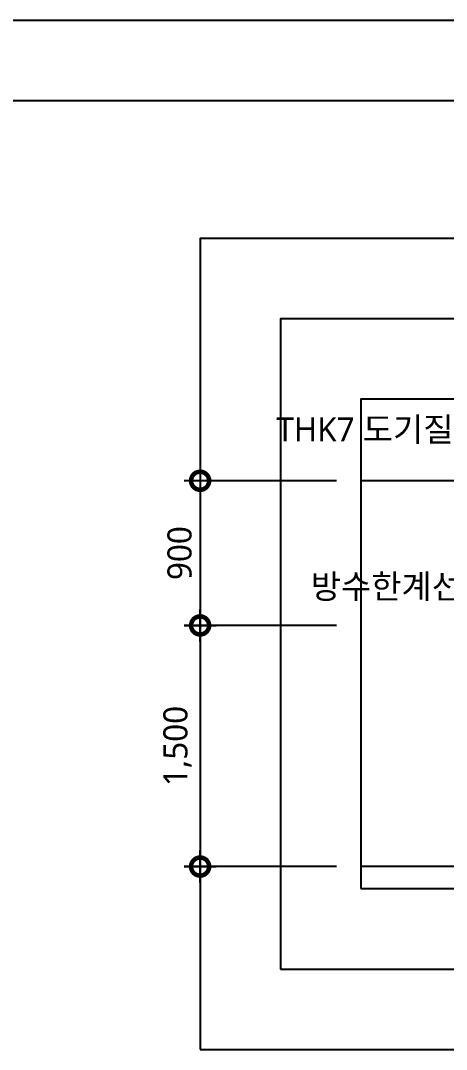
# Model space of a CAD drawing. Header units: millimetres. Extents: x 2213 to 82676, y 1050 to 28650.
# Drawn here: x 27991 to 30642, y 1550 to 7950 of the extents above; entities that cross this region are included whole.
import ezdxf
from ezdxf import colors
from ezdxf.entities.mleader import LeaderData, LeaderLine
from ezdxf.math import Vec2, Vec3

# ---------------------------------------------------------------- set-up
doc = ezdxf.new("R2010")
doc.units = ezdxf.units.MM
doc.header["$LTSCALE"] = 200
doc.header["$PDMODE"] = 3
doc.layers.get('Defpoints').update_dxf_attribs({"color": 137})
doc.layers.add('02Waste', color=171, linetype='Continuous', plot=False)
for name, color, linetype in [('1', 1, 'Continuous'), ('3', 3, 'Continuous'), ('DIM', 7, 'Continuous'), ('TEXT', 3, 'Continuous')]:
    doc.layers.add(name, color=color, linetype=linetype)
doc.styles.add('맑은고딕', font='malgun.ttf')
doc.styles.add('스타일1', font='malgun.ttf')
doc.dimstyles.new('CJA-50', dxfattribs={"dimscale": 50, "dimtxt": 3, "dimasz": 1, "dimexe": 2, "dimexo": 3, "dimgap": 1, "dimtad": 1, "dimdec": 0, "dimzin": 1, "dimdsep": 46, "dimlunit": 6, "dimtxsty": '스타일1', "dimblk": 'GAUN-DOT', "dimcen": -2, "dimdle": 2, "dimclrd": 256, "dimclre": 256, "dimclrt": 3, "dimadec": 0, "dimazin": 0, "dimtfac": 1, "dimtdec": 0, "dimtix": 1, "dimtmove": 2, "dimatfit": 3, "dimldrblk": 'DOTSMALL', "dimfxl": 1, "dimtolj": 1, "dimtzin": 1, "dimarcsym": 0})

# ---------------------------------------------------------------- blocks, each defined once
blk = doc.blocks.new('GAUN-DOT')
at = {"linetype": 'ByBlock'}
for p, q in [((0, -2), (0, 2)), ((2, 0), (-2, 0))]:
    blk.add_line(p, q, dxfattribs=at)
at = {"const_width": 2.25}
blk.add_lwpolyline([(0, 0.28125, 1), (0, -0.28125, 1)], format="xyb", close=True, dxfattribs=at)
blk = doc.blocks.new('*D367')
at = {"layer": 'Defpoints', "color": 0, "transparency": 16777216}
for p in [(30108.8, 5087.4), (29108.8, 4187.4), (30108.8, 4187.4)]:
    blk.add_point(p, dxfattribs=at)
at = {"layer": 'DIM', "lineweight": -2, "transparency": 16777216}
for p, q in [((29958.8, 5087.4), (29008.8, 5087.4)), ((29108.8, 5037.4), (29108.8, 4237.4)), ((29958.8, 4187.4), (29008.8, 4187.4))]:
    blk.add_line(p, q, dxfattribs=at)
at = {"layer": 'DIM', "lineweight": -2, "transparency": 16777216, "xscale": 50, "yscale": 50, "zscale": 50}
for p, rotation in [((29108.8, 5087.4), 90), ((29108.8, 4187.4), 270)]:
    blk.add_blockref('GAUN-DOT', p, dxfattribs=dict(at, rotation=rotation))
at = {"layer": 'DIM', "color": 3, "transparency": 16777216, "insert": (28981.4, 4637.4), "char_height": 150, "attachment_point": 5, "rotation": 90, "style": '맑은고딕'}
blk.add_mtext('\\A1;900', dxfattribs=at)
blk = doc.blocks.new('_DotSmall')
at = {"layer": 'DIM'}
h = blk.add_hatch(color=256, dxfattribs=at)
edge = h.paths.add_edge_path()
edge.add_arc((0, 0), 0.2, 0, 360)
at = {"layer": 'DIM', "linetype": 'ByBlock'}
blk.add_circle((0, 0), 0.2, dxfattribs=at)
blk = doc.blocks.new('*D368')
at = {"layer": 'Defpoints', "color": 0, "transparency": 16777216}
for p in [(30108.8, 4187.4), (29108.8, 2687.4), (30108.8, 2687.4)]:
    blk.add_point(p, dxfattribs=at)
at = {"layer": 'DIM', "lineweight": -2, "transparency": 16777216}
for p, q in [((29958.8, 4187.4), (29008.8, 4187.4)), ((29108.8, 4137.4), (29108.8, 2737.4)), ((29958.8, 2687.4), (29008.8, 2687.4))]:
    blk.add_line(p, q, dxfattribs=at)
at = {"layer": 'DIM', "lineweight": -2, "transparency": 16777216, "xscale": 50, "yscale": 50, "zscale": 50}
for p, rotation in [((29108.8, 4187.4), 90), ((29108.8, 2687.4), 270)]:
    blk.add_blockref('GAUN-DOT', p, dxfattribs=dict(at, rotation=rotation))
at = {"layer": 'DIM', "color": 3, "transparency": 16777216, "insert": (28968.4, 3437.4), "char_height": 150, "attachment_point": 5, "rotation": 90, "style": '맑은고딕'}
blk.add_mtext('\\A1;1,500', dxfattribs=at)
blk = doc.blocks.new('_DOT')
at = {"color": 0, "linetype": 'ByBlock'}
blk.add_line((-0.5, 0), (-1, 0), dxfattribs=at)
at = {"color": 0, "linetype": 'ByBlock', "const_width": 0.5}
blk.add_lwpolyline([(-0.25, 0, 1), (0.25, 0, 1)], format="xyb", close=True, dxfattribs=at)

msp = doc.modelspace()

# ---------------------------------------------------------------- linework, layer by layer
at = {"layer": '02Waste'}
for points in [[(29108.8, 1550), (34994.1, 1550), (34994.1, 6595), (29108.8, 6595)], [(29608.8, 2050), (34494.1, 2050), (34494.1, 6095), (29608.8, 6095)], [(30108.8, 2550), (33994.1, 2550), (33994.1, 5595), (30108.8, 5595)]]:
    msp.add_lwpolyline(points, close=True, dxfattribs=at)
at = {"layer": '1'}
for p, q in [((33994.1, 5087.4), (30108.8, 5087.4)), ((33994.1, 2687.4), (30108.8, 2687.4))]:
    msp.add_line(p, q, dxfattribs=at)
at = {"layer": '3'}
for p, q in [((36675, 7950), (17493.4, 7950)), ((36675, 7950), (17493.4, 7950)), ((36675, 7450), (17493.4, 7450))]:
    msp.add_line(p, q, dxfattribs=at)

# ---------------------------------------------------------------- dimensions: what is measured, and where the dimension line sits
at = {"layer": 'DIM'}
for base, p1, p2, picture, middle in [((29108.8, 4187.4), (30108.8, 5087.4), (30108.8, 4187.4), '*D367', (28981.4, 4637.4)), ((29108.8, 2687.4), (30108.8, 4187.4), (30108.8, 2687.4), '*D368', (28968.4, 3437.4))]:
    dim = msp.add_linear_dim(base=base, p1=p1, p2=p2, angle=270, dimstyle='CJA-50', override={"dimtxsty": '맑은고딕'}, dxfattribs=at)
    dim.commit()
    dim.dimension.update_dxf_attribs({"geometry": picture, "text_midpoint": middle})

# ---------------------------------------------------------------- leaders
at = {"layer": 'TEXT', "color": 3}
ml = msp.add_multileader_mtext('Standard', dxfattribs=at)
ml.set_content('THK7 도기질타일(300x600) ', color=3, style='스타일1')
ml.set_leader_properties(color=6)
ml.set_arrow_properties(name='DOT')
ml.build(insert=Vec2(0, 0))
ml.multileader.update_dxf_attribs({"dogleg_length": 3, "arrow_head_size": 75})
ctx = ml.context
ctx.base_point, ctx.char_height, ctx.arrow_head_size, ctx.landing_gap_size, ctx.plane_origin = Vec3(29390.4, 5390.3), 150, 75, 50, Vec3(33019.5, 3091.4)
ctx.text_align_type = 2
notes = []
notes.append((ctx, [(0, (1, 1, 0), (32153.5, 5390.3), (-1, 0), 150, [(0, [(32153.5, 4788.8)], 0, [])])]))
ctx.mtext.insert, ctx.mtext.alignment, ctx.mtext.flow_direction = Vec3(31953.5, 5482.3), 3, 5
ml = msp.add_multileader_mtext('Standard', dxfattribs=at)
ml.set_content('방수한계선(H=1,500)', color=3, style='스타일1')
ml.set_leader_properties(color=6)
ml.set_arrow_properties(name='DOT')
ml.build(insert=Vec2(0, 0))
ml.multileader.update_dxf_attribs({"dogleg_length": 3, "arrow_head_size": 75})
ctx = ml.context
ctx.base_point, ctx.char_height, ctx.arrow_head_size, ctx.landing_gap_size, ctx.plane_origin = Vec3(29626.9, 4412.9), 150, 75, 50, Vec3(32487.8, 2491.2)
ctx.text_align_type = 2
notes.append((ctx, [(0, (1, 1, 0), (32101.9, 4412.9), (-1, 0), 440.1, [(0, [(32101.9, 4188.6)], 0, [])])]))
ctx.mtext.insert, ctx.mtext.alignment, ctx.mtext.flow_direction = Vec3(31611.8, 4505), 3, 5
for ctx, leaders in notes:
    for number, flags, end, landing, length, lines in leaders:
        leader = LeaderData()
        leader.index, (leader.has_last_leader_line, leader.has_dogleg_vector, leader.attachment_direction) = number, flags
        leader.last_leader_point, leader.dogleg_vector, leader.dogleg_length = Vec3(end), Vec3(landing), length
        for number, points, colour, breaks in lines:
            line = LeaderLine()
            line.index, line.vertices, line.color, line.breaks = number, Vec3.list(points), colors.encode_raw_color(colour), breaks
            leader.lines.append(line)
        ctx.leaders.append(leader)

doc.saveas('drawing.dxf')
